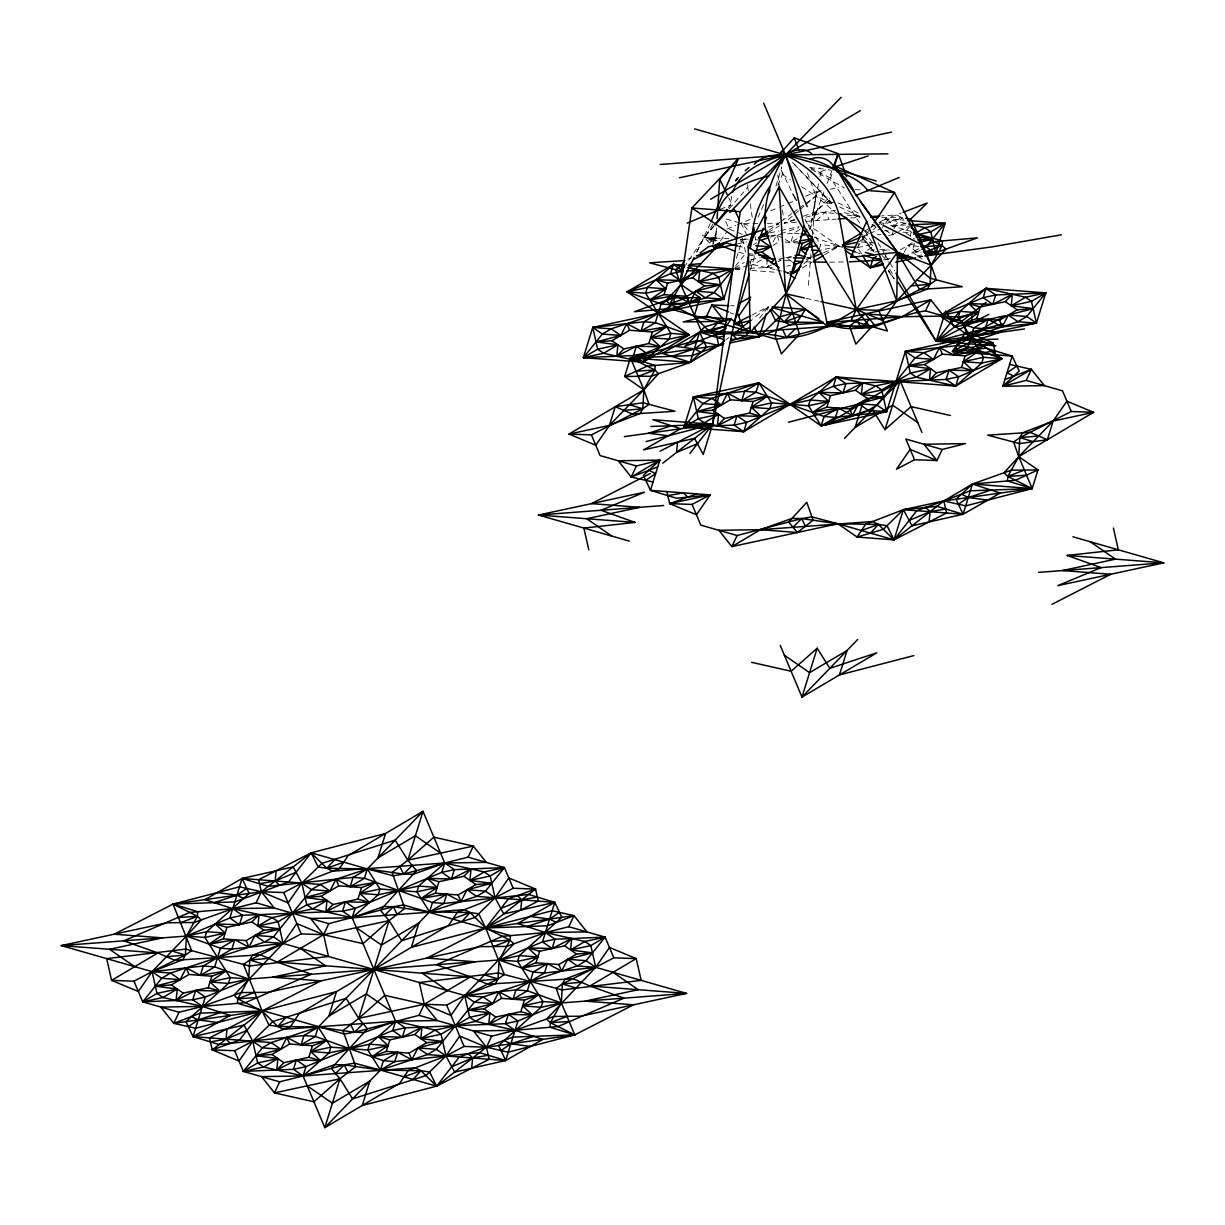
<?xml version="1.0" encoding="UTF-8"?>
<svg xmlns="http://www.w3.org/2000/svg" width="1225" height="1225" viewBox="0 0 1225 1225"><rect width="100%" height="100%" fill="white"/><g stroke="black" fill="none" stroke-linecap="round" stroke-linejoin="round"><path stroke-width="0.75" stroke-dasharray="5 3.75" d="M728.201 208.005L730.605 205.05L731.539 196.383M715.614 241.203L716.487 228.049M808.423 285.333L810.981 253.544M812.497 234.848L815.972 191.835L822.986 190.518M771.428 265.105L766.528 267.617L767.187 261.078M911.063 231.28L910.573 236.18L914.217 236.655M805.024 219.168L809.924 229.289L818.53 183.75M807.459 173.123L816.003 196.031L812.435 215.477L829.202 197.102M819.954 176.737L821.041 171.485L819.847 167.595M750.113 264.233L751.476 258.858L750.481 262.533M712.889 244.097L716.273 231.341M750.358 270.266L754.814 255.612M775.992 186.047L781.55 167.748M736.439 258.337L742.503 238.798L746.622 241.647M767.524 310.078L768.626 306.526L751.66 315.192M859.628 222.919L830.657 178.115L834.041 167.197M819.326 249.104L820.673 244.77L808.01 224.696L842.233 248.323M861.466 253.774L857.577 247.588L858.924 243.27M882.505 228.126L885.399 218.8L904.065 220.224M886.471 252.978L884.527 259.21L890.223 258.582M893.561 230.101L892.122 234.771L888.416 234.679M894.051 228.539L895.016 225.431L906.148 224.971M914.57 243.469L911.936 251.952L922.287 259.103M712.965 244.158L716.38 233.669L709.673 243.117L716.472 235.996L706.947 240.314L716.579 238.324L704.222 237.512L685.617 265.151M809.924 229.289L824.41 190.61M827.043 183.566L831.653 171.27M777.89 185.358L782.346 174.425L781.305 166.937M710.301 223.501L696.673 252.564M758.015 217.346L764.14 203.396M773.174 241.784L776.65 235.032L782.943 238.339M904.203 252.258L907.679 245.521L914.753 243.668M817.014 210.378L811.455 220.975L819.602 208.112L831.438 199.047L824.808 203.58L835.128 202.814L827.411 201.313M696.566 252.013L704.222 237.512L713.808 225.706M712.996 224.007L705.876 235.491M885.568 223.333L889.365 217.637L901.37 212.997M857.071 247.925L869.903 228.937M870.975 227.36L873.119 224.19M720.407 241.08L726.731 231.908M759.531 318.194L768.626 306.526L752.487 319.113M735.505 266.055L746.193 252.794M714.175 226.028L704.222 237.512L710.27 243.744M729.12 208.786L747.801 187.257L747.786 183.122M894.158 226.518L902.151 217.836L906.041 221.694M766.528 267.617L768.887 265.167M909.348 227.192L904.632 232.076L915.029 239.258M816.707 220.592L825.436 211.971L835.664 210.287M803.799 263.865L812.022 256.592M859.368 241.815L867.591 234.542M873.073 229.703L875.814 227.283M877.177 226.058L885.399 218.8L906.929 223.654M798.669 210.777L784.214 223.073L796.847 222.108M800.109 209.552L804.442 205.861M805.897 204.636L816.003 196.031L831.208 203.074L792.008 161.823L831.714 203.12M726.088 339.723L729.028 337.426M769.193 230.101L779.774 222.414M781.274 221.312L791.855 213.609M793.356 212.522L797.888 209.215M799.404 208.112L816.003 196.031L836.843 213.609M867.622 250.267L873.44 246.24M768.32 232.474L779.437 225.89M753.589 244.556L756.545 242.826M734.724 268.061L744.249 262.426M772.99 245.413L779.406 241.616L776.65 235.032M800.063 229.397L793.708 233.148L784.23 234.205M761.322 259.945L753.375 264.646L749.7 265.442M797.169 238.722L790.814 242.489L784.521 239.181M802.421 267.908L811.991 262.227M824.762 254.677L839.125 246.179L820.673 244.77M864.651 231.066L869.444 228.233M871.036 227.299L877.422 223.517M879.014 222.567L885.399 218.8L895.016 225.431L891.448 226.196M900.436 249.793L913.299 242.183M920.235 250.405L911.859 253.942M777.967 261.767L781.228 260.098M897.022 232.26L892.122 234.771L883.883 229.075M898.645 231.433L911.722 224.742M918.857 248.767L911.936 251.952L921.476 251.86M726.976 229.075L735.704 225.415M737.45 224.696L753.145 218.111M770.602 210.823L777.584 207.898M779.33 207.163L786.312 204.238M788.043 203.518L796.771 199.859M805.499 196.214L815.972 191.835L829.631 198.649M720.315 209.322L730.605 205.05M806.157 259.899L811.363 257.74M823.506 252.672L839.125 246.179L818.882 250.543M861.68 236.792L880.775 228.845M687.807 259.256L691.222 257.939M870.684 250.987L874.252 249.655M886.869 223.333L902.151 217.836L896.378 214.926L881.724 215.876M794.734 219.321L784.214 223.073L794.964 220.178M803.508 216.182L815.789 211.802L836.277 213.533M821.041 171.485L826.462 169.693M770.004 237.221L779.054 234.235M780.861 233.638L798.96 227.666M893.071 226.839L907.067 222.705M805.713 217.284L825.436 211.971L829.111 219.658M768.029 227.13L778.809 224.42M769.805 232.918L778.901 230.958M780.723 230.56L798.914 226.656M737.205 243.959L746.408 241.983M751.109 259.746L760.312 257.771M734.969 268.612L747.847 265.825M784.337 257.97L777.186 259.516L780.754 259.991M791.626 261.384L786.128 257.587L791.488 256.438M888.538 235.537L893.913 234.388M857.577 247.588L872.292 244.418M786.802 266.162L790.385 265.381M919.362 257.097L923.007 256.301M829.999 189.217L838.773 187.578M798.133 241.233L790.814 242.489L793.708 233.148L801.318 233.73M874.604 252.074L887.436 249.869M770.954 235.659L782.331 234.404M916.775 255.657L922.456 255.03M917.418 256.76L922.777 256.193M883.455 259.868L888.829 259.44M805.866 221.419L836.323 219.107M850.763 218.004L859.797 217.315M734.985 268.918L742.411 268.612M749.822 268.306L773.955 267.31M829.601 262.165L845.801 261.89M757.77 223.486L742.656 223.716L748.552 231.112M767.218 223.333L778.549 223.164M881.877 217.514L902.151 217.836M806.142 261.798L811.562 261.92M877.299 234.388L881.005 234.48M786.128 257.587L791.687 257.74M806.494 258.123L810.2 258.215L807.413 255.612M740.666 239.457L748.138 239.733M730.529 305.699L734.265 305.837M728.967 238.707L704.222 237.512L717.13 240.758M740.39 239.258L748 239.625M809.786 167.641L823.552 169.004M784.398 260.42L791.656 260.91M855.203 189.553L861.068 189.998M884.511 230.744L888.202 231.02M902.963 232.153L912.196 232.857M861.206 241.968L875.967 243.086M918.75 246.363L907.679 245.521L917.28 252.151L920.97 252.442M744.356 238.936L748.046 239.212M755.427 239.778L760.955 240.207M785.118 242.045L798.424 243.071M879.826 249.288L889.335 250.023M735 269.148L742.457 269.714M751.798 270.434L776.053 272.287M787.246 273.144L792.835 273.573M749.44 253.774L753.084 254.249M847.133 215.095L859.797 216.917M749.7 255.152L757.019 256.515M828.284 169.785L831.3 170.398M806.111 298.349L819.112 301.243M774.904 269.515L753.375 264.646L747.434 260.542M776.696 269.913L782.071 271.138M783.878 271.537L789.252 272.762M737.435 245.858L744.815 247.71M844.301 212.583L859.873 216.718M738.614 252.197L746.01 254.172M879.734 222.368L883.347 223.409M890.56 225.492L910.481 231.203M726.318 219.03L749.93 225.798M806.892 257.265L810.2 258.215M814.058 237.221L842.708 247.465M855.234 251.937L862.385 254.494M742.228 234.419L728.844 228.845L724.496 218.509M730.253 312.697L733.591 314.09M839.646 206.994L861.604 217.177M838.176 202.921L858.694 213.15M880.897 224.236L884.327 225.936M713.808 242.366L700.976 234.205M810.567 167.81L830.657 178.115M811.317 169.372L844.546 187.946M782.346 174.425L790.355 179.57M801.579 186.767L816.003 196.031M865.585 231.173L868.831 233.317M783.893 270.863L788.548 273.987M740.053 240.575L746.27 244.77M871.955 224.328L876.396 227.391M863.441 236.165L872.69 245.796M881.939 255.443L888.554 262.318M862.553 238.446L873.149 251.554M873.502 251.186L862.017 236.333L873.425 251.493M888.278 271.154L893.974 278.703M794.612 197.792L796.709 200.686M894.449 279.04L888.309 270.449L893.745 278.136M792.774 193.872L795.852 198.527M864.804 230.913L873.073 243.714M889.626 269.301L893.775 275.702M878.141 242.948L884.909 254.417M885.461 255.351L894.587 270.817M781.351 170.26L796.051 200.609M728.722 197.746L731.983 204.498M740.972 223.042L748.322 238.232M742.503 238.798L745.795 253.284M747.801 187.257L748.291 190.549M750.236 203.733L752.533 219.275M755.121 236.701L755.611 239.993M777.829 175.068L779.299 186.154M782.499 210.149L783.724 219.382"/><path stroke-width="1.5" d="M684.392 260.573L681.82 265.289L675.557 269.714L680.717 284.307L701.098 330.474C729.503 333.399 758.352 330.842 786.45 337.564C812.053 337.978 834.914 321.961 856.275 309.542L878.692 310.354L930.066 284.261L936.329 279.836L931.153 265.228L894.51 192.555L835.037 166.018L897.45 252.289L896.761 300.829L883.041 320.69L856.275 309.542L820.964 301.656M134.719 966.678L109.561 949.283L162.558 937.875L114.247 934.185L173.031 904.096L197.715 911.737L197.424 916.269L186.46 936.053L185.373 955.087L182.801 959.787L152.068 971.639L134 981.179L111.582 980.368L106.667 958.624L185.71 949.084L249.441 966.004L328.499 956.465L323.568 934.721L310.629 918.444L352.172 917.801L464.336 909.654L470.109 912.564L485.697 927.999L510.075 940.172L513.826 943.832L464.719 995.542L450.999 1015.418L424.233 1004.27L384.772 995.343L358.726 1018.373L343 1030.638L355.709 1066.516L339.983 1078.781L313.937 1101.811L274.477 1092.884L261.522 1076.607L303.08 1075.963L415.229 1067.817L421.002 1070.727L436.59 1086.177L489.173 1059.257L486.447 1047.237L473.508 1030.96L515.051 1030.317L558.079 1026.55L623.954 998.161L589.945 986.002L572.933 978.683L487.519 984.211L470.522 976.876L436.513 964.718L502.388 936.329L545.401 932.562L586.943 931.919L574.004 915.642L552.184 910.711L411.34 947.338L418.935 922.9L381.496 945.057L356.322 927.662M300.431 948.41L325.59 965.805L272.593 977.213L320.904 980.903L209.536 1037.881L212.247 1049.902L234.664 1050.713L243.362 1071.4L279.683 1081.828L303.08 1075.963L334.655 1064.693L344.302 1064.862L380.47 1070.068L427.51 1054.557L436.36 1049.32L474.335 1002.188L483.171 996.951L577.281 965.928L595.733 967.337L686.551 993.398L580.558 1016.214L553.838 1016.474L515.051 1030.317L491.669 1036.182L419.011 1015.326L354.408 1032.277L344.179 1033.977L237.436 1003.352L237.742 998.804L248.69 979.035L249.778 960.002L252.35 955.286L283.082 943.434L301.151 933.909L323.568 934.721L363.044 943.648L389.075 920.618L404.801 908.338L392.107 872.476L407.833 860.195L433.864 837.165L473.34 846.092L486.279 862.369L444.736 863.013L332.572 871.159L326.799 868.249L311.211 852.814L258.628 879.718L261.354 891.739L274.293 908.016L232.75 908.659L189.722 912.426L123.863 940.815L157.872 952.973L174.869 960.308L260.282 954.78L277.294 962.1L311.288 974.258L245.429 1002.647L202.401 1006.414L160.858 1007.072L173.797 1023.35L195.617 1028.28L336.462 991.653L328.882 1016.092L366.321 993.934L391.479 1011.314M613.082 972.313L638.24 989.693L585.259 1001.116L633.555 1004.806L574.77 1034.88L550.393 1022.707L546.641 1019.047L595.733 967.337L609.453 947.461L636.219 958.624L641.15 980.368L562.091 989.907L498.376 972.972L419.317 982.511L424.233 1004.27L437.187 1020.548L395.629 1021.191L283.48 1029.337L277.708 1026.428L262.119 1010.977L237.742 998.804L233.975 995.144L283.082 943.434L273.466 936.788L255.014 935.379L279.805 928.933L257.908 926.054L259.057 914.616L239.457 924.645L215.386 924.018L225.155 933.098L209.138 944.153L234.771 939.743L248.951 947.201L255.014 935.379L264.631 942.025L283.082 943.434L464.719 995.542L498.024 978.974L504.287 974.549L485.697 927.999L535.555 889.074L513.137 888.263L504.44 867.591L468.118 857.163L444.736 863.013L413.162 874.298L403.515 874.114L367.347 868.923L320.292 884.435L311.456 889.656L273.466 936.788L264.631 942.025L170.52 973.063L152.068 971.639L61.25 945.593L167.243 922.762L193.963 922.517L232.75 908.659L256.132 902.81L328.79 923.65L393.393 906.699L403.622 904.999L510.381 935.64L510.075 940.172L499.126 959.956L498.024 978.974L495.451 983.69L464.719 995.542L446.65 1005.082L424.233 1004.27L358.726 1018.373L346.078 998.283L272.792 1021.558L252.733 1041.189L239.013 1061.064L212.247 1049.902L262.119 1010.977L243.515 964.427L249.778 960.002L283.082 943.434L296.802 923.573L323.568 934.721L389.075 920.618L401.739 940.693L475.024 917.433L495.068 897.787L508.788 877.927L535.555 889.074L538.28 901.095L426.897 958.072L475.208 961.778L422.212 973.186L447.37 990.566M561.341 1002.938L517.961 1020.976L505.68 1060.528L479.557 1052.627L445.961 1055.965L436.36 1049.32L417.909 1047.911L442.684 1041.464L420.803 1038.57L421.951 1027.132L402.351 1037.162L378.28 1036.549L388.049 1045.629L372.017 1056.685L397.666 1052.275L411.83 1059.717L417.909 1047.911L427.51 1054.557L505.68 1060.528L498.652 1045.537L541.098 1007.287L542.889 1001.514L517.578 961.365L519.369 955.592L561.8 917.341L554.772 902.35L517.639 923.528L545.401 932.562L584.876 941.489L590.817 945.593L595.733 967.337L562.428 983.905L556.165 988.33L561.341 1002.938L527.332 990.78L515.924 989.907L464.719 995.542L469.65 1017.286L475.591 1021.39L515.051 1030.317L542.813 1039.351L505.68 1060.528L454.628 1072.089L445.961 1055.965L441.046 1034.222L435.105 1030.118L395.629 1021.191L364.055 1032.461L354.408 1032.277L318.24 1027.086L271.184 1042.598L262.349 1047.834L243.362 1071.4L293.464 1069.318L303.08 1075.963L324.809 1127.658L399.687 1083.344L408.216 1070.527L445.961 1055.965L464.045 1046.426L486.447 1047.237L574.77 1034.88L550.086 1027.254L550.393 1022.707L561.341 1002.938L562.428 983.905L565.001 979.188L595.733 967.337L613.802 957.812L636.219 958.624L589.945 986.002L686.551 993.398L561.341 1002.938L541.098 1007.287L522.646 1005.878L538.663 994.822L513.03 999.232L498.866 991.791L492.787 1003.597L468.011 1010.043L489.893 1012.937L488.744 1024.376L508.344 1014.346L532.416 1014.974L522.646 1005.878L542.889 1001.514L561.341 1002.938L574.77 1034.88L508.268 1052.183L486.447 1047.237L459.697 1036.09L445.961 1055.965L425.917 1075.596L352.632 1098.871L339.983 1078.781L331.301 1068.368L367.408 1028.786L358.726 1018.373L389.075 920.618L380.393 910.19L416.515 870.607L407.833 860.195L395.17 840.12L321.884 863.38L301.84 883.026L288.12 902.886L261.354 891.739L239.533 886.808L173.031 904.096L191.636 950.646L185.373 955.087L152.068 971.639L138.348 991.515L111.582 980.368L157.872 952.973L61.25 945.593L186.46 936.053L206.703 931.689L225.155 933.098L204.927 937.462L186.46 936.053L152.068 971.639L156.999 993.398L162.94 997.502L202.401 1006.414L230.162 1015.448L193.029 1036.626L186.001 1021.635L228.447 983.384L248.69 979.035L499.126 959.956L519.369 955.592L537.821 957.001L521.789 968.056L547.422 963.646L561.601 971.103L567.665 959.282L592.456 952.836L570.574 949.957L571.707 938.518L552.123 948.533L528.036 947.92L537.821 957.001L517.578 961.365L499.126 959.956L542.507 941.903L555.017 939.207L605.119 937.125L613.802 957.812M878.692 310.354L887.39 331.026L851.053 320.613L786.45 337.564L776.221 339.248L669.478 308.623L669.769 304.091L680.717 284.307L681.82 265.289M715.369 244.954L715.124 248.721L666.017 300.431L669.769 304.091L694.162 316.264L709.734 331.699L715.507 334.609L827.671 326.462L869.214 325.819L856.275 309.542L804.075 226.12L796.97 193.688L789.589 167.488L785.455 154.932L782.239 151.134L780.892 152.084M717.115 218.647L719.733 179.202L738.415 158.637L711.067 221.74M811.593 246.057L812.343 236.716M176.094 1000.473L177.242 989.034L155.345 986.14L180.136 979.694L186.2 967.888L200.379 975.345L226.012 970.935L209.996 981.975L219.765 991.071L195.694 990.443L176.094 1000.473L183.183 993.138L208.204 987.748L219.765 991.071M227.054 1028.923L226.028 1039.152L230.346 1043.409M276.161 870.745L275.135 880.974L279.438 885.246M276.758 1070.007L277.907 1058.584L256.025 1055.69L280.801 1049.243L286.88 1037.437L301.044 1044.879L326.677 1040.469L310.66 1051.525L320.429 1060.605L296.358 1059.993L276.758 1070.007L283.848 1062.688L308.868 1057.298L320.429 1060.605M325.865 911.844L326.998 900.406L305.117 897.512L329.908 891.065L335.972 879.259L350.151 886.716L375.784 882.306L359.752 893.362L369.537 902.442L345.45 901.814L325.865 911.844L332.94 904.509L357.96 899.119L369.537 902.442M471.043 868.969L469.895 880.408L491.776 883.302L467.001 889.733L460.937 901.554L446.757 894.097L421.124 898.507L437.141 887.451L427.372 878.371L451.443 878.999L471.043 868.969L463.953 876.304L438.933 881.694L427.372 878.371M471.656 1068.231L472.666 1058.002L468.363 1053.73M520.747 910.068L521.773 899.839L517.471 895.567M616.757 356.245L617.905 344.807L596.024 341.913L620.799 335.466L626.878 323.66L641.043 331.118L666.691 326.708L650.659 337.748L660.428 346.843L636.357 346.216L616.757 356.245L623.847 348.911L648.867 343.521L660.428 346.843M677.563 442.21L676.537 452.438L697.469 443.726M699.735 270.388L698.587 281.827L720.468 284.721L695.693 291.152L689.614 302.973L675.45 295.516L649.817 299.926L665.833 288.87L656.064 279.79L680.135 280.418L699.735 270.388L692.646 277.723L667.625 283.113L656.064 279.79M717.437 425.795L718.57 414.356L696.688 411.462L721.479 405.016L727.543 393.21L741.722 400.652L767.355 396.242L751.323 407.297L761.108 416.377L737.021 415.765L717.437 425.795L724.511 418.46L749.532 413.07L761.108 416.377M767.187 261.078L767.677 256.178L758.551 254.984M862.614 382.904L861.466 394.343L883.363 397.237L858.572 403.683L852.508 415.489L838.329 408.048L812.696 412.458L828.713 401.402L818.943 392.322L843.014 392.934L862.614 382.904L855.525 390.239L830.504 395.629L818.943 392.322M911.385 228.003L911.722 224.742M929.423 380.148L930.556 368.71L908.674 365.816L933.465 359.369L939.529 347.563L953.708 355.005L979.342 350.595L963.309 361.651L973.079 370.746L949.007 370.118L929.423 380.148L936.497 372.813L961.518 367.423L973.079 370.746M929.055 521.942L930.081 511.713L925.778 507.441M971.241 323.354L972.267 313.125L951.35 321.823M1012.386 294.291L1011.237 305.729L1033.119 308.608L1008.343 315.055L1002.264 326.876L988.1 319.419L962.467 323.829L978.484 312.773L968.715 303.693L992.786 304.321L1012.386 294.291L1005.296 301.626L980.276 307L968.715 303.693M752.38 233.363C753.987 216.534 760.511 200.441 769.867 186.445M811.838 153.891C804.457 146.74 793.08 149.986 785.455 154.932L740.206 211.695L712.613 424.279L703.242 454.475L694.575 438.351L643.523 449.912L680.671 428.75L652.91 419.7L712.613 424.279L748.98 254.203M750.282 332.358L748.184 246.868L779.131 186.767L810.797 242.106L794.765 278.167L785.669 293.786L750.282 332.358L731.065 319.082L694.162 316.264L699.95 297.598L680.717 284.307L691.911 207.99L738.415 158.637M750.175 248.598L754.171 229.902M804.075 226.12L775.042 335.926L781.397 353.857L799.45 334.058L765.38 229.075C762.976 202.952 771.03 176.614 785.455 154.932L887.926 153.845M734.188 323.354L749.241 273.925M755.366 253.789L763.175 228.156M764.844 222.674L766.513 217.177M208.204 987.748L211.787 976.218L226.012 970.935M209.138 944.153L223.379 938.871L226.947 927.34L251.967 921.95L259.057 914.616M308.868 1057.298L312.452 1045.752L326.677 1040.469M179.018 1012.279L173.797 1023.35L200.303 1013.167L262.119 1010.977L269.056 1025.202L277.708 1026.428L318.24 1027.086L315.346 1036.427L301.044 1044.879L303.938 1035.554L318.24 1027.086L429.562 911.89L443.863 903.438L528.664 894.449L554.772 902.35L542.507 941.903L552.123 948.533L555.017 939.207L545.401 932.562L506.614 946.404L479.894 946.665L267.908 992.311L241.187 992.572L202.401 1006.414L179.018 1012.279L142.697 1001.851L134 981.179M357.96 899.119L361.543 887.589L375.784 882.306M513.137 888.263L495.068 897.787L485.452 891.157L467.001 889.733L476.617 896.378L554.772 902.35L503.735 913.911L495.068 897.787L490.138 876.043L484.197 871.94L444.736 863.013L403.515 874.114L393.286 875.814L367.347 868.923L364.453 878.248L350.151 886.716L353.045 877.376L367.347 868.923L423.008 811.317L444.736 863.013L454.353 869.658L504.44 867.591L485.452 891.157L476.617 896.378L429.562 911.89L393.393 906.699L383.747 906.515L352.172 917.801L312.697 908.873L306.755 904.77L301.84 883.026L293.173 866.902L242.121 878.463L204.988 899.625L232.75 908.659L272.21 917.586L278.152 921.69L283.082 943.434L231.877 949.084L220.469 948.211L186.46 936.053L201.176 919.944L197.424 916.269L173.031 904.096L261.354 891.739L283.771 892.55L301.84 883.026L339.585 868.464L348.114 855.632L423.008 811.317L407.833 860.195L473.34 846.092L468.118 857.163M202.401 1006.414L192.784 999.784L195.694 990.443L205.295 997.089L192.784 999.784L142.697 1001.851L161.685 978.285L170.52 973.063L180.136 979.694L161.685 978.285L152.068 971.639L203.273 966.004L214.681 966.877L248.69 979.035L205.295 997.089L193.029 1036.626L244.081 1025.065L252.733 1041.189L257.663 1062.932L263.605 1067.036L303.08 1075.963L344.302 1064.862L354.515 1063.178L380.47 1070.068L383.364 1060.727L397.666 1052.275L394.756 1061.6L380.47 1070.068L324.809 1127.658L339.983 1078.781L274.477 1092.884L279.683 1081.828M372.017 1056.685L386.258 1051.402L389.841 1039.857L414.862 1034.467L421.951 1027.132M545.401 932.562L568.783 926.713L574.004 915.642L547.498 925.809L485.697 927.999L478.745 913.789L470.109 912.564L429.562 911.89L432.456 902.565L446.757 894.097L443.863 903.438L432.456 902.565L364.453 878.248L353.045 877.376L268.244 886.364L242.121 878.463L229.856 918L186.46 936.053M421.124 898.507L435.35 893.224L438.933 881.694M609.483 425.351L643.875 389.764L630.446 357.807L655.13 365.433L654.824 369.981L643.875 389.764L642.788 408.782L640.216 413.499L609.483 425.351L568.997 434.079L591.415 434.875L642.788 408.782L649.051 404.357L643.875 389.764L624.658 376.473L630.446 357.807L654.824 369.981L658.575 373.64L643.875 389.764L568.997 434.079L595.763 445.226L609.483 425.351L615.272 406.685L643.125 402.78L674.99 411.248L632.284 414.019L615.272 406.685M648.867 343.521L652.45 331.99L666.691 326.708M649.817 299.926L664.042 294.643L667.625 283.113M687.776 267.678L712.889 273.359L718.83 277.462L723.761 299.206L672.556 304.857L661.148 303.984L627.139 291.826L673.413 264.432L683.029 271.077L680.135 280.418L670.519 273.772L627.139 291.826L689.353 334.808L643.079 362.187L583.36 357.623L592.747 327.427L723.761 299.206L733.132 268.995L688.343 265.58M653.032 481.992L631.212 477.046L618.273 460.768L659.816 460.125L650.444 490.337L676.552 498.238L710.148 494.9L696.428 514.76L669.662 503.613L666.936 491.593M724.633 340.872L718.769 345.45L690.165 362.37L647.137 366.137L624.658 376.473L651.378 376.213L690.165 362.37L699.536 332.159L725.062 326.386M754.141 227.666L748.184 246.868L779.238 267.739M488.744 1024.376L495.834 1017.041L520.855 1011.651L524.438 1000.105L538.663 994.822M521.789 968.056L536.029 962.773L539.612 951.228L564.633 945.853L571.707 938.518M729.809 343.061L759.255 336.722L766.421 313.631M749.532 413.07L753.115 401.524L767.355 396.242M802.681 261.338L795.745 264.233L792.835 273.573L790.094 271.674M795.056 255.673L798.639 254.892L802.222 243.362L812.895 239.396M806.571 229.351L805.116 234.021L800.354 236.838M833.368 169.387L838.237 153.676L794.305 137.889L780.616 152.972M812.696 412.458L826.921 407.175L830.504 395.629M916.683 236.67L917.724 233.271L910.787 219.061L905.597 218.326M817.167 648.224L801.992 697.102L876.886 652.787L829.83 668.314L817.167 648.224L791.136 671.254L751.66 662.342M885.017 429.638L900.191 380.761L825.313 425.075L872.368 409.563L885.017 429.638L911.063 406.623L950.523 415.535M903.376 509.677L963.095 514.24L936.972 506.338L903.376 509.677L883.332 529.307L857.102 537.055L865.631 524.223L903.376 509.677L912.043 525.801L963.095 514.24L972.466 484.028L1000.228 493.062L963.095 514.24L956.067 499.249L972.466 484.028L1015.494 480.261L1037.973 469.925L1011.253 470.186L972.466 484.028L943.862 500.948L946.588 512.969L894.005 539.873L878.417 524.438L872.644 521.528L760.48 529.675L718.937 530.318L731.876 546.595L760.48 529.675L792.054 518.405L801.701 518.573L837.869 523.779L894.005 539.873L916.729 510.687L943.862 500.948L965.683 505.879L1032.185 488.591L1007.792 476.418L1004.041 472.758L1018.756 456.634L1093.634 412.32L1071.217 411.508L1019.843 437.616L1013.58 442.041L1018.756 456.634L1037.973 469.925L1032.185 488.591L943.862 500.948L903.376 509.677L894.005 539.873L857.102 537.055L837.869 523.779L811.93 516.889L801.701 518.573L737.098 535.524L700.777 525.112L692.079 504.424L669.662 503.613L696.795 493.874M961.518 367.423L965.101 355.878L979.342 350.595M962.467 323.829L976.692 318.546L980.276 307M1009.599 364.407L1031.419 369.353L1044.358 385.63L1002.816 386.273L1012.187 356.062L986.079 348.16L952.483 351.498L966.203 331.638L992.97 342.786L995.68 354.806M1047.344 439.714L1030.348 432.379L987.641 435.151L1019.506 443.618L1047.344 439.714L1053.148 421.048L1066.868 401.172L1093.634 412.32L1053.148 421.048L1022.416 432.9L1019.843 437.616L1018.756 456.634L1007.792 476.418L1007.501 480.95L1032.185 488.591L1018.756 456.634L1053.148 421.048M832.969 167.748L838.237 153.676L846.674 176.614M718.616 210.042C726.042 189.308 749.087 180.856 768.672 175.987M732.642 192.31L734.173 188.405M768.473 193.55L769.958 190.166M781.657 163.583L785.455 154.932C811.44 157.321 842.019 165.528 854.07 191.238M914.11 232.245L942.117 245.444L945.868 249.119L931.153 265.228L897.45 252.289L850.655 257.418L866.688 221.358L835.037 166.018M256.132 902.81L261.354 891.739L311.211 852.814L385.553 833.475L377.974 857.913L415.413 835.756L440.587 853.151M328.79 923.65L323.568 934.721L277.294 962.1L470.522 976.876L424.233 1004.27L419.011 1015.326M728.584 311.992L711.847 305.025L724.802 321.302L683.244 321.945L706.641 316.096L711.847 305.025L728.661 305.637M657.718 466.878L631.212 477.046L636.433 465.99L659.816 460.125L643.416 475.346L650.444 490.337L710.148 494.9L692.079 504.424M491.669 1036.182L486.447 1047.237L436.59 1086.177L362.248 1105.501L369.828 1081.062L332.388 1103.22L307.23 1085.84M737.098 535.524L731.876 546.595L837.869 523.779L878.417 524.438L887.053 525.663L894.005 539.873L943.862 500.948L970.368 490.781L1032.185 488.591L972.466 484.028M851.053 320.613L856.275 309.542L897.45 252.289L860.317 201.65M826.477 323.078C859.537 338.958 892.535 315.621 925.533 310.874L930.74 299.803L943.694 316.081L902.136 316.724L826.553 322.481M942.178 449.468L936.957 460.539L914.539 459.727L896.47 469.252L910.19 449.376L936.957 460.539L924.018 444.246L965.56 443.603L942.178 449.468L905.842 439.04L914.539 459.727M965.836 352.524L992.97 342.786L970.552 341.974L952.483 351.498L1012.187 356.062L1019.215 371.053L1002.816 386.273L1026.198 380.408L1031.419 369.353L1004.913 379.52M680.717 284.307L694.146 257.572M896.884 254.846L901.6 257.327L903.33 253.958M734.816 187.165C744.601 168.315 766.146 160.153 785.455 154.932C809.557 166.784 831.224 186.767 838.62 213.303L856.275 309.542L896.761 300.829L927.493 288.962L930.066 284.261L931.153 265.228L942.117 245.444L942.408 240.912L914.034 232.995M684.576 266.683L681.468 271.276L649.618 262.824L684.897 260.542M850.655 257.418L852.799 254.249M874.191 222.613L894.51 192.555L866.642 190.426M719.351 242.596L715.124 248.721L693.472 259.486M738.614 316.172L750.221 299.359M515.051 1030.317L505.45 1023.671L508.344 1014.346L517.961 1020.976L505.45 1023.671L405.245 1027.836L395.629 1021.191L352.172 917.801L378.203 894.771L379.995 888.998L367.347 868.923L311.211 852.814L288.488 882L234.848 901.906L173.031 904.096M750.435 329.877L745.903 335.711L730.636 341.178M689.889 453.464L712.613 424.279L650.812 426.468M958.915 312.099L936.191 341.285L897.91 282.102M318.24 1027.086L330.903 1047.161L329.112 1052.933L310.66 1051.525L330.903 1047.161L367.806 1049.993L388.049 1045.629L369.598 1044.221L329.112 1052.933L303.08 1075.963L305.974 1066.623L296.358 1059.993L293.464 1069.318L305.974 1066.623L392.735 1030.531L395.629 1021.191L369.598 1044.221L367.806 1049.993L380.47 1070.068L436.59 1086.177L459.314 1056.976L512.953 1037.07L574.77 1034.88M715.017 224.236L727.007 209.475M737.19 178.911L735.536 180.871L738.507 177.365M715.109 224.956L727.88 210.225M717.712 323.017L709.734 331.699L726.716 325.605M792.192 313.278L784.214 321.961L775.563 320.736L770.173 309.68M334.777 859.567L326.799 868.249L318.163 867.024L311.211 852.814M285.685 1017.745L277.708 1026.428L294.674 1020.333M462.131 921.246L470.109 912.564L453.127 918.658M870.439 533.12L878.417 524.438L861.435 530.532M413.024 1079.409L421.002 1070.727L429.653 1071.952L436.59 1086.177M729.794 212.522L841.116 97.342M771.26 262.732L773.618 260.282L761.736 252.074L754.646 252.61M844.53 438.366L900.191 380.761L921.92 432.471M857.653 639.511L801.992 697.102L780.264 645.407M795.178 328.943L786.45 337.564L782.775 329.892M869.658 319.204L860.915 327.825L826.569 322.879M412.243 865.493L403.515 874.114L399.84 866.442M384.665 915.32L393.393 906.699L397.068 914.371M792.973 527.194L801.701 518.573L805.376 526.245M363.151 1023.671L354.408 1032.277L350.733 1024.605M335.558 1073.483L344.302 1064.862L347.977 1072.549M754.324 164.227C762.103 155.682 774.567 154.457 785.455 154.932L788.747 156.769M731.248 339.509L759.255 336.722L779.299 317.091L805.529 309.343L818.836 318.531M908.399 221.403L927.111 203.074L903.085 212.338M690.165 362.37L706.565 347.15L699.536 332.159L662.403 353.336L690.165 362.37L630.446 357.807L696.948 340.519L718.769 345.45L722.444 344.654M248.69 979.035L230.239 977.627L209.996 981.975L228.447 983.384L230.239 977.627L204.927 937.462L206.703 931.689L249.15 893.454L242.121 878.463L320.292 884.435L329.908 891.065L311.456 889.656L301.84 883.026M801.058 266.3L792.835 273.573L799.221 269.791M813.4 255.382L818.882 250.543L811.501 249.977M745.229 170.673L748.996 167.503M731.968 335.145L751.032 320.261M662.756 463.203L712.613 424.279L624.306 436.636M865.233 313.906L849.507 326.187L855.862 344.118L873.915 324.319L865.233 313.906L902.136 316.724L930.74 299.803L826.599 322.221M986.048 302.361L936.191 341.285L895.98 273.19M797.383 532.492L813.109 520.212L806.77 502.281L788.701 522.08L797.383 532.492L760.48 529.675M700.103 252.932L708.387 246.792L718.432 244.372M758.627 237.803L767.692 231.203M813.538 240.085L800.43 249.134L806.019 254.325M704.222 342.158L694.345 348.865L671.652 356.353M645.759 480.338L655.62 473.631L648.882 470.278M246.807 888.447L236.946 895.153L214.237 902.641M1016.873 366.061L1007.011 372.767L1013.749 376.121M188.344 1026.627L198.205 1019.935L220.913 1012.447M958.409 504.241L968.271 497.534L990.979 490.046M559.457 912.349L549.596 919.056L526.888 926.544M500.994 1050.529L510.871 1043.822L533.564 1036.35M710.577 199.246L860.348 110.617M758.78 238.109L766.728 233.408M596.024 341.913L611.964 340.703L629.65 330.245L652.45 331.99M664.042 294.643L686.857 296.389L704.528 285.93L720.468 284.721M761.736 252.074L771.382 246.363M764.492 258.062L767.677 256.178L762.149 257.373M813.584 261.292L823.169 255.627M843.918 243.346L859.873 233.898M876.304 256.454L873.134 258.337L870.225 267.678L845.342 250.482M913.743 234.297L924.875 227.712L945.118 223.363L935.732 253.56L924.814 255.918M881.357 261.093L870.225 267.678L862.446 255.321M921.705 249.532L926.131 246.929L945.118 223.363L907.802 220.5M696.688 411.462L712.628 410.252L730.314 399.779L753.115 401.524M631.212 477.046L659.816 460.125M826.921 407.175L849.737 408.92L867.407 398.447L883.363 397.237M908.674 365.816L924.615 364.606L942.301 354.147L965.101 355.878M976.692 318.546L999.508 320.292L1017.179 309.833L1033.119 308.608M1002.816 386.273L1031.419 369.353M155.345 986.14L171.301 984.931L188.972 974.472L211.787 976.218M223.379 938.871L246.179 940.616L263.85 930.158L279.805 928.933M305.117 897.512L321.057 896.302L338.743 885.843L361.543 887.589M435.35 893.224L458.165 894.97L475.836 884.511L491.776 883.302M256.025 1055.69L271.965 1054.48L289.636 1044.006L312.452 1045.752M386.258 1051.402L409.058 1053.148L426.744 1042.674L442.684 1041.464M468.011 1010.043L483.952 1008.833L501.622 998.36L524.438 1000.105M536.029 962.773L558.83 964.519L576.516 954.061L592.456 952.836M724.986 243.515L715.124 248.721L696.336 255.964M739.196 303.233L750.695 297.17M234.664 1050.713L252.733 1041.189L290.493 1026.627L299.022 1013.81L448.779 925.181L457.323 912.349L495.068 897.787M773.067 264.278L776.328 262.609M726.211 328.223L716.043 333.43L718.769 345.45L692.263 355.618L630.446 357.807L718.769 345.45L723.853 343.613M734.694 323.875L749.96 316.065M660.03 451.183L712.613 424.279L646.126 441.567M650.23 473.539L591.445 503.628L639.741 507.318L586.76 518.726L611.918 536.121M988.774 314.381L936.191 341.285L945.562 311.073L954.229 327.197L1005.281 315.637L968.148 336.814L995.91 345.848L936.191 341.285L1002.693 323.997M1051.969 604.323L1110.753 574.249L1062.443 570.559L1115.439 559.151L1090.281 541.756M922.318 247.174L934.415 241.616L977.443 237.849L938.656 251.692L923.39 251.829M687.21 223.103L720.193 209.383M855.816 195.51L899.196 177.457M813.094 257.005L821.776 253.407M842.586 244.74L859.95 237.512M749.991 327.427L732.55 334.685L736.853 338.958M909.149 520.426L930.081 511.713L945.685 508.972M296.067 872.277L275.135 880.974L259.532 883.73M500.841 908.537L521.773 899.839L537.362 897.083M246.96 1030.439L226.028 1039.152L210.44 1041.893M451.749 1066.715L472.666 1058.002L488.27 1055.261M731.264 334.593L759.255 336.722L797 322.175L805.529 309.343L772.317 306.801M686.368 297.721L669.769 304.091L688.511 302.851M925.518 251.814L942.117 245.444L923.374 246.684M638.24 376.351L654.824 369.981L636.081 371.221M1024.391 470.048L1007.792 476.418L1026.535 475.178M180.825 922.639L197.424 916.269L178.682 917.51M254.325 992.449L237.742 998.804L256.484 997.563M493.476 946.542L510.075 940.172L491.332 941.412M566.976 1016.352L550.393 1022.707L569.135 1021.466M801.196 315.866L784.214 321.961L771.229 309.098M343.781 862.155L326.799 868.249L367.347 868.923M535.555 889.074L508.421 898.813L485.697 927.999L574.004 915.642M212.247 1049.902L239.38 1040.163L262.119 1010.977L173.797 1023.35M404.02 1076.821L421.002 1070.727L380.47 1070.068M902.136 316.724L870.562 327.994L860.915 327.825L857.24 320.154M809.878 159.556C818.499 155.208 829.708 158.347 834.041 167.197M831.897 167.902L868.096 155.958M718.325 244.587L765.38 229.075M768.197 237.818L760.955 240.207L770.571 246.853L754.646 250.987M882.903 263.498L870.225 267.678L882.965 264.922M897.374 258.72L908.23 255.137M671.407 425.733L648.714 433.221L668.283 435.794M977.397 339.83L1000.09 332.342L980.521 329.755M920.067 242.29L932.455 239.074L916.04 236.9M788.41 422.257L862.752 402.918L855.173 427.357L892.612 405.199L917.77 422.594M913.789 655.62L839.447 674.944L847.026 650.506L809.587 672.663L784.413 655.283M734.173 324.319L750.588 320.598M679.462 177.763L891.448 132.116M760.71 234.878L767.983 233.317M735.368 244.357L715.124 248.721L712.705 246.225M683.029 271.077L670.519 273.772L673.413 264.432L684.622 265.289M816.983 245.567L800.43 249.134L807.811 249.686M842.8 245.383L857.531 242.213M916.086 234.986L930.816 231.816L945.118 223.363L909.853 224.818M895.705 262.181L915.718 257.878M952.483 351.498L992.97 342.786M669.662 503.613L710.148 494.9M1061.417 234.802L992.219 246.853L926.345 255.826M716.947 337.426L723.883 336.217M994.777 350.794L979.188 353.535L974.87 349.278M667.855 495.604L683.443 492.863L687.761 497.12M799.971 240.912L812.787 238.707M1024.513 328.928L936.191 341.285L998.007 339.095M759.577 236.915L769.055 235.874M897.803 257.74L909.18 256.484M926.253 254.616L935.732 253.56L930.816 231.816L924.875 227.712L908.72 224.068M629.267 541.098L538.449 515.036L644.442 492.22L601.046 510.274L635.055 522.417L583.85 528.067L588.781 549.811M1072.932 536.78L1163.75 562.842L1057.757 585.657L1101.137 567.604L1067.128 555.446L1118.333 549.811L1113.418 528.067M252.733 1041.189L262.349 1047.834L280.801 1049.243L271.184 1042.598L193.029 1036.626L219.137 1044.527L303.938 1035.554L315.346 1036.427L383.364 1060.727L394.756 1061.6L445.961 1055.965M912.058 257.327L897.772 258.735M689.369 264.631L700.685 263.666M911.201 285.884L930.066 284.261L916.713 280.173M623.923 410.406L642.788 408.782L629.436 404.709M1038.708 435.993L1019.843 437.616L1033.196 441.689M166.508 956.71L185.373 955.087L172.021 950.998M268.642 958.379L249.778 960.002L263.13 964.09M479.159 980.597L498.024 978.974L484.687 974.901M581.293 982.282L562.428 983.905L575.781 987.993M879.887 260.144L849.4 261.844M660.244 164.472L785.455 154.932M838.13 218.969L847.164 218.28M918.291 240.146L932.455 239.074M663.659 505.496L538.449 515.036L635.055 522.417M1038.54 572.381L1163.75 562.842L1067.128 555.446M870.745 216.58L879.902 215.998M822.924 322.742L789.987 324.87L784.214 321.961L822.909 322.588M686.75 270.924L733.132 268.995L714.144 292.576L705.309 297.797L611.198 328.836L602.348 334.058L583.36 357.623L633.463 355.556L645.973 352.861L689.353 334.808L655.344 322.65L643.952 321.777L592.747 327.427L597.662 349.171L603.603 353.275L643.079 362.187L669.11 339.157L689.353 334.808L670.902 333.399L650.659 337.748L669.11 339.157L670.902 333.399L645.59 293.234L647.382 287.462L673.413 264.432L684.178 266.866M870.822 217.33L878.187 217.453M813.369 261.951L826.002 262.227M793.54 257.786L804.641 258.077M795.285 261.155L802.528 261.645M740.206 211.695L691.911 207.99L736.945 238.477M801.318 233.73L812.282 236.578M920.588 246.501L926.131 246.929L935.732 253.56L924.661 252.718M798.424 243.071L802.222 243.362M842.815 246.455L855.724 247.45M755.81 245.72L770.571 246.853M880.729 258.919L873.134 258.337L864.176 255.137M723.791 334.012L699.536 332.159L723.914 339.539M775.287 259.317L762.517 257.541M674.776 346.277L694.345 348.865L701.098 352.233M987.855 500.122L968.271 497.534L961.533 494.165M530.027 916.468L549.596 919.056L556.334 922.425M217.361 892.566L236.946 895.153L243.683 898.522M530.44 1046.41L510.871 1043.822L504.118 1040.469M217.79 1022.507L198.205 1019.935L191.468 1016.566M838.099 213.793L841.713 214.314M779.131 186.767L785.669 293.786L804.243 297.935M724.511 242.611L737.435 245.858M865.309 252.411L874.053 254.846M694.636 128.885L876.273 180.994M798.639 254.892L805.238 256.791M925.533 310.874L961.855 321.287L970.552 341.974M772.255 307.567L822.94 322.098M1026.198 380.408L1062.519 390.836L1071.217 411.508M706.641 316.096L726.609 321.823M733.882 323.905L742.962 326.524L737.174 312.727M636.433 465.99L600.097 455.562L591.415 434.875M568.783 926.713L605.119 937.125L586.117 960.691L577.281 965.928L567.665 959.282L586.117 960.691L595.733 967.337L544.528 972.972L533.12 972.099L499.126 959.956M528.036 947.92L539.612 951.228M215.386 924.018L226.947 927.34M520.855 1011.651L532.416 1014.974M378.28 1036.549L389.841 1039.857M837.104 171.791C848.772 174.976 860.363 180.657 867.805 190.518M688.496 267.326L695.172 269.362M844.484 248.093L855.234 251.937M734.923 251.217L717.038 243.989M884.327 225.936L920.205 243.836M838.62 213.303L864.054 230.162M871.71 235.231L897.45 252.289L930.403 278.259L962.268 286.727L919.562 289.483L897.45 252.289M790.094 275.028L794.765 278.167M1005.296 301.626L1017.179 309.833M792.988 262.334L795.745 264.233M924.615 364.606L936.497 372.813M692.646 277.723L704.528 285.93M855.525 390.239L867.407 398.447M611.964 340.703L623.847 348.911M712.628 410.252L724.511 418.46M463.953 876.304L475.836 884.511M564.633 945.853L576.516 954.061M321.057 896.302L332.94 904.509M483.952 1008.833L495.834 1017.041M232.75 908.659L242.366 915.305L342.556 911.155L355.066 908.46L441.842 872.353L454.353 869.658L451.443 878.999L441.842 872.353L444.736 863.013L418.69 886.043L378.203 894.771L359.752 893.362L379.995 888.998L416.898 891.815L437.141 887.451L418.69 886.043L416.898 891.815L429.562 911.89M251.967 921.95L263.85 930.158M414.862 1034.467L426.744 1042.674M171.301 984.931L183.183 993.138M271.965 1054.48L283.848 1062.688M785.669 293.786L827.671 326.462L810.797 242.106M911.232 226.839L917.724 233.271L931.153 265.228L896.761 300.829L866.688 221.358M844.944 216.886L862.124 234.787M754.049 327.06L759.255 336.722M719.733 179.202L727.083 194.377M734.433 209.552L739.333 219.673M999.508 320.292L1002.264 326.876M899.533 252.396L901.6 257.327M939.529 347.563L942.301 354.147M763.726 103.237L807.183 206.627M849.737 408.92L852.508 415.489M686.857 296.389L689.614 302.973M727.543 393.21L730.314 399.779M626.878 323.66L629.65 330.245M558.83 964.519L561.601 971.103M458.165 894.97L460.937 901.554M498.866 991.791L501.622 998.36M446.65 1005.082L464.045 1046.426M335.972 879.259L338.743 885.843M409.058 1053.148L411.83 1059.717M283.771 892.55L301.151 933.909M246.179 940.616L248.951 947.201M286.88 1037.437L289.636 1044.006M186.2 967.888L188.972 974.472M794.305 137.889L798.914 150.216M203.273 966.004L200.379 975.345L214.681 966.877L220.469 948.211L234.771 939.743L231.877 949.084L203.273 966.004M242.366 915.305L239.457 924.645L229.856 918L242.366 915.305M345.45 901.814L342.556 911.155L352.172 917.801L355.066 908.46L345.45 901.814M405.245 1027.836L402.351 1037.162L392.735 1030.531L405.245 1027.836M636.357 346.216L633.463 355.556L643.079 362.187L645.973 352.861L636.357 346.216M643.952 321.777L641.043 331.118L655.344 322.65L661.148 303.984L675.45 295.516L672.556 304.857L643.952 321.777M693.411 396.961L684.04 427.173L743.743 431.736L836.308 376.963L955.73 386.089L1002.004 358.711L939.789 315.728L986.079 288.334L1045.783 292.897L1036.411 323.109L905.397 351.315L886.64 411.738L821.133 425.841L758.918 382.858L693.411 396.961L698.327 418.705L704.268 422.809L743.743 431.736L769.775 408.706L810.261 399.993L828.713 401.402L808.469 405.766L771.566 402.933L751.323 407.297L769.775 408.706L771.566 402.933L758.918 382.858L711.863 398.37L703.028 403.607L684.04 427.173L734.127 425.09L746.638 422.395L833.413 386.304L845.924 383.609L946.113 379.444L958.624 376.764L1002.004 358.711L967.995 346.553L956.603 345.68L905.397 351.315L910.313 373.058L916.254 377.162L955.73 386.089L981.761 363.059L1002.004 358.711L983.553 357.302L963.309 361.651L981.761 363.059L983.553 357.302L958.241 317.137L960.033 311.364L986.079 288.334L1025.539 297.262L1031.481 301.365L1036.411 323.109L985.206 328.744L973.798 327.887L939.789 315.728L983.17 297.675L995.68 294.98L1045.783 292.897L1026.795 316.463L1017.96 321.7L923.849 352.723L915.014 357.96L877.023 405.092L868.188 410.329L821.133 425.841L808.469 405.766L810.261 399.993L836.308 376.963L875.768 385.89L881.709 389.994L886.64 411.738L835.435 417.373L824.027 416.5L756.024 392.199L744.616 391.326L693.411 396.961L703.028 403.607L721.479 405.016L711.863 398.37L693.411 396.961M515.924 989.907L513.03 999.232L527.332 990.78L533.12 972.099L547.422 963.646L544.528 972.972L515.924 989.907M737.021 415.765L734.127 425.09L743.743 431.736L746.638 422.395L737.021 415.765M744.616 391.326L741.722 400.652L756.024 392.199L758.918 382.858L744.616 391.326M824.027 416.5L821.133 425.841L835.435 417.373L838.329 408.048L824.027 416.5M836.308 376.963L833.413 386.304L843.014 392.934L845.924 383.609L836.308 376.963M949.007 370.118L946.113 379.444L955.73 386.089L958.624 376.764L949.007 370.118M956.603 345.68L953.708 355.005L967.995 346.553L973.798 327.887L988.1 319.419L985.206 328.744L956.603 345.68M986.079 288.334L983.17 297.675L992.786 304.321L995.68 294.98L986.079 288.334M731.065 319.082L722.52 331.914L684.775 346.476L704.819 326.83L731.065 319.082M712.889 273.359L698.587 281.827L718.83 277.462L733.132 268.995L712.889 273.359M597.662 349.171L583.36 357.623L603.603 353.275L617.905 344.807L597.662 349.171M698.327 418.705L684.04 427.173L704.268 422.809L718.57 414.356L698.327 418.705M875.768 385.89L861.466 394.343L881.709 389.994L910.313 373.058L930.556 368.71L916.254 377.162L875.768 385.89M1025.539 297.262L1011.237 305.729L1031.481 301.365L1045.783 292.897L1025.539 297.262M272.21 917.586L257.908 926.054L278.152 921.69L306.755 904.77L326.998 900.406L312.697 908.873L272.21 917.586M156.999 993.398L142.697 1001.851L162.94 997.502L177.242 989.034L156.999 993.398M484.197 871.94L469.895 880.408L490.138 876.043L504.44 867.591L484.197 871.94M257.663 1062.932L243.362 1071.4L263.605 1067.036L277.907 1058.584L257.663 1062.932M435.105 1030.118L420.803 1038.57L441.046 1034.222L469.65 1017.286L489.893 1012.937L475.591 1021.39L435.105 1030.118M584.876 941.489L570.574 949.957L590.817 945.593L605.119 937.125L584.876 941.489M699.95 297.598L677.471 307.934L634.443 311.701L673.229 297.859L699.95 297.598M647.382 287.462L627.139 291.826L645.59 293.234L665.833 288.87L647.382 287.462M960.033 311.364L939.789 315.728L958.241 317.137L978.484 312.773L960.033 311.364M714.144 292.576L695.693 291.152L705.309 297.797L723.761 299.206L714.144 292.576M1026.795 316.463L1008.343 315.055L1017.96 321.7L1036.411 323.109L1026.795 316.463M611.198 328.836L592.747 327.427L602.348 334.058L620.799 335.466L611.198 328.836M923.849 352.723L905.397 351.315L915.014 357.96L933.465 359.369L923.849 352.723M877.023 405.092L858.572 403.683L868.188 410.329L886.64 411.738L877.023 405.092M483.171 996.951L464.719 995.542L474.335 1002.188L492.787 1003.597L483.171 996.951"/></g></svg>
